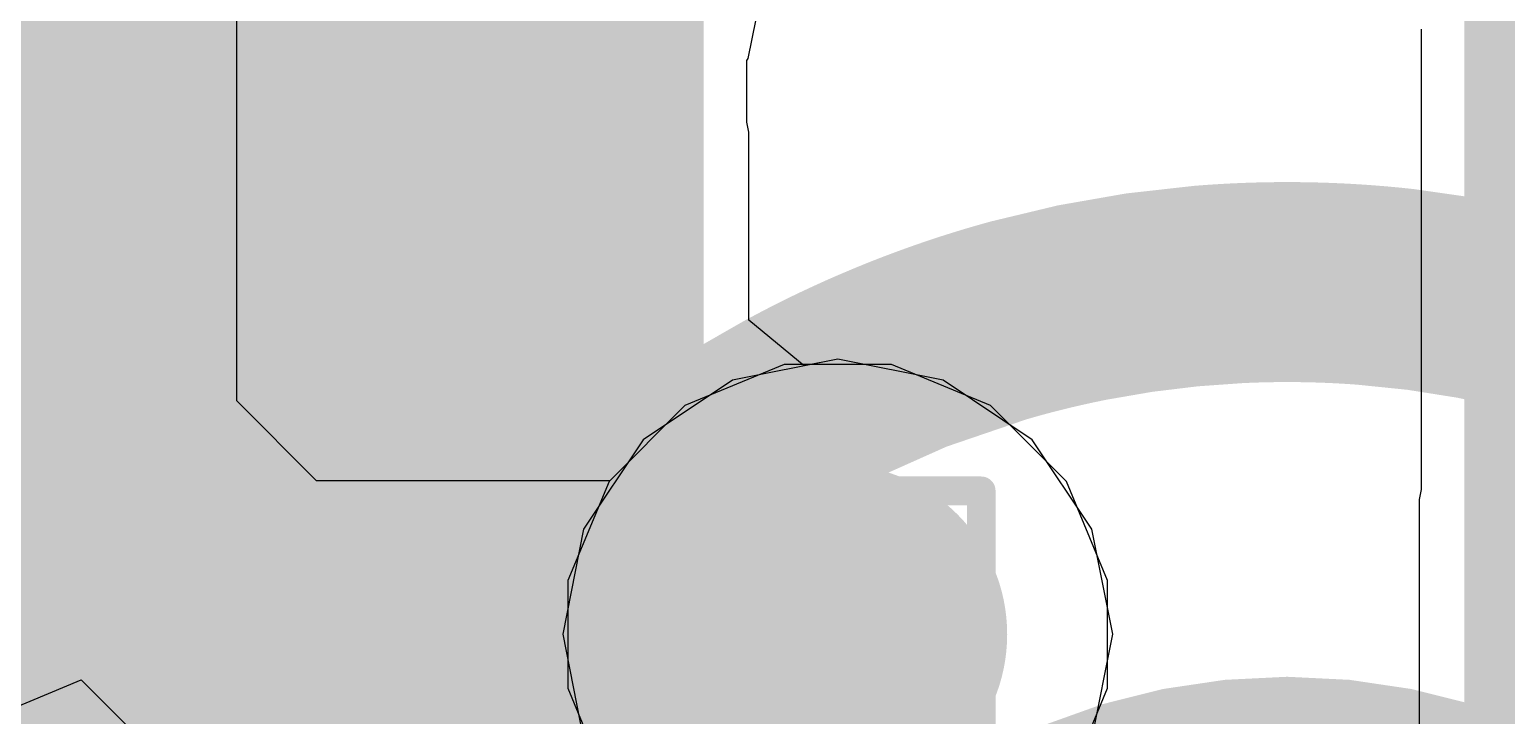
# Model space of a CAD drawing. Header units: inches. Extents: x -13 to 254, y -7 to 63.
# Drawn here: x 2.273 to 4.888, y 10.059 to 11.273 of the extents above; entities that cross this region are included whole.
import ezdxf

# ---------------------------------------------------------------- set-up
doc = ezdxf.new("R2010")
doc.units = ezdxf.units.IN
for name, color, linetype in [('Bottom Layer', 5, 'Continuous'), ('Bottom Paste', 16, 'Continuous'), ('Bottom Solder', 6, 'Continuous'), ('Dimensions', 6, 'Continuous'), ('Drill Drawing', 1, 'Continuous'), ('GND', 16, 'Continuous'), ('POWER', 76, 'Continuous'), ('Top Layer', 1, 'Continuous'), ('Top Overlay', 2, 'Continuous'), ('Via Holes', 16, 'Continuous')]:
    doc.layers.add(name, color=color, linetype=linetype)

# ---------------------------------------------------------------- blocks, each defined once
blk = doc.blocks.new('TC_0522C_1_7_260G__46')
at = {"layer": 'Top Overlay'}
blk.add_lwpolyline([(1.8796, -2.20979746, 0.127, 0.127, 0), (1.4224, -2.66699746, 0.127, 0.127, 0)], format="xyseb", dxfattribs=at)
blk.add_lwpolyline([(1.84785, -2.20979746, 0.0635, 0.0635, 1), (1.91135, -2.20979746, 0.0635, 0.0635, 1)], format="xyseb", close=True, dxfattribs=at)
blk = doc.blocks.new('TSOT_23_8_B_51')
at = {"layer": 'Bottom Layer'}
for points in [[(1.82500016, 0.09999853000000007), (0.77499972, 0.09999852999999992), (0.77499972, 0.5499976299999999), (1.82500016, 0.5499976300000001)], [(1.82500016, -0.5500001699999999), (0.77499972, -0.5500001700000001), (0.77499972, -0.1000010700000001), (1.82500016, -0.1000010699999999)]]:
    blk.add_hatch(color=5, dxfattribs=at).paths.add_polyline_path(points)
at = {"layer": 'Bottom Paste'}
for points in [[(1.82500016, 0.09999853000000007), (0.77499972, 0.09999852999999992), (0.77499972, 0.5499976299999999), (1.82500016, 0.5499976300000001)], [(1.82500016, -0.5500001699999999), (0.77499972, -0.5500001700000001), (0.77499972, -0.1000010700000001), (1.82500016, -0.1000010699999999)]]:
    blk.add_hatch(color=16, dxfattribs=at).paths.add_polyline_path(points)
at = {"layer": 'Bottom Solder'}
for points in [[(-0.6733997199999999, -0.001601469999999926), (-1.92660016, -0.001601470000000074), (-1.92660016, 0.6515976299999999), (-0.6733997199999999, 0.65159763)], [(1.92660016, -0.001601469999999926), (0.6733997199999999, -0.001601470000000074), (0.6733997199999999, 0.6515976299999999), (1.92660016, 0.65159763)], [(-0.6733997199999999, -0.6516001699999999), (-1.92660016, -0.65160017), (-1.92660016, 0.001598929999999926), (-0.6733997199999999, 0.001598930000000074)], [(1.92660016, -0.6516001699999999), (0.6733997199999999, -0.65160017), (0.6733997199999999, 0.001598929999999926), (1.92660016, 0.001598930000000074)], [(-0.6733997199999999, -1.30160141), (-1.92660016, -1.30160141), (-1.92660016, -0.64840231), (-0.6733997199999999, -0.6484023099999998)], [(1.92660016, -1.30160141), (0.6733997199999999, -1.30160141), (0.6733997199999999, -0.64840231), (1.92660016, -0.6484023099999998)]]:
    blk.add_hatch(color=6, dxfattribs=at).paths.add_polyline_path(points)

msp = doc.modelspace()

# ---------------------------------------------------------------- hatches: boundary and pattern name
at = {"layer": 'Bottom Layer'}
for points in [[(1.21206768, 10.6409998), (3.36520028, 10.6409998), (3.36520028, 11.09100144), (1.21206768, 11.09100144)], [(1.21206768, 9.991001099999998), (3.5079686, 9.991001099999998), (3.5079686, 10.44100274), (1.21206768, 10.44100274)]]:
    msp.add_hatch(color=5, dxfattribs=at).paths.add_polyline_path(points)
h = msp.add_hatch(color=5, dxfattribs=at)
edge = h.paths.add_edge_path()
edge.add_arc((3.70413788, 10.2021259), 0.2999994, 0, 360)
at = {"layer": 'GND'}
h = msp.add_hatch(color=16, dxfattribs=at)
edge = h.paths.add_edge_path()
edge.add_arc((3.70413788, 10.2021259), 0.2999994, 0, 360)
at = {"layer": 'POWER'}
h = msp.add_hatch(color=76, dxfattribs=at)
edge = h.paths.add_edge_path()
edge.add_arc((3.70413788, 10.2021259), 0.2999994, 0, 360)
at = {"layer": 'Top Layer'}
h = msp.add_hatch(color=1, dxfattribs=at)
edge = h.paths.add_edge_path()
edge.add_arc((3.70413788, 10.2021259), 0.2999994, 0, 360)
at = {"layer": 'Via Holes'}
h = msp.add_hatch(color=7, dxfattribs=at)
edge = h.paths.add_edge_path()
edge.add_arc((3.70413788, 10.2021259), 0.1499997, 0, 360)

# ---------------------------------------------------------------- linework, layer by layer
at = {"layer": 'Bottom Layer'}
for p, q in [((3.54568252, 11.22162856), (3.559482339999999, 11.29100104)), ((4.73739972, 11.27349536), (4.73739972, 10.45850842)), ((3.54300028, 11.21761536), (3.54568252, 11.22162856)), ((3.54300028, 11.10850712), (3.54300028, 11.21761536)), ((3.54648262, 11.09100144), (3.54300028, 11.10850712)), ((3.54648262, 10.75802268), (3.54648262, 11.09100144)), ((3.644656159999999, 10.67745388), (3.54648262, 10.75802268)), ((3.70413788, 10.6892852), (3.644656159999999, 10.67745388)), ((3.89056626, 10.6522012), (3.70413788, 10.6892852)), ((4.04861268, 10.5466007), (3.89056626, 10.6522012)), ((4.154213179999999, 10.38855428), (4.04861268, 10.5466007)), ((4.73739972, 10.45850842), (4.73391738, 10.44100274)), ((4.73391738, 10.44100274), (4.73391738, 9.991001099999998)), ((4.19129718, 10.2021259), (4.154213179999999, 10.38855428)), ((4.154213179999999, 10.01569752), (4.19129718, 10.2021259))]:
    msp.add_line(p, q, dxfattribs=at)
at = {"layer": 'Dimensions'}
for points in [[(2.04999844, 10.40857964, 0.254, 0.254, 0), (3.09141876, 11.44999996, 0.254, 0.254, 0)], [(2.09999834, 10.38787102, 0.254, 0.254, 0), (3.11212992, 11.40000006, 0.254, 0.254, 0)], [(3.19999868, 11.10000066, 0.254, 0.254, 0), (3.19999868, 11.40000006, 0.254, 0.254, 0)], [(1.94999864, 11.10000066, 0.254, 0.254, 0), (2.74141946, 11.10000066, 0.254, 0.254, 0)], [(2.40000028, 10.60000166, 0.254, 0.254, 0), (2.89999928, 11.10000066, 0.254, 0.254, 0)], [(2.89999928, 11.10000066, 0.254, 0.254, 0), (3.19999868, 11.10000066, 0.254, 0.254, 0)], [(4.00859752, 10.81038732, 0.254, 0.254, -0.04655982643987391), (4.346524199999999, 10.8695109, 0.254, 0.254, 0)], [(4.346524199999999, 10.8695109, 0.254, 0.254, -0.006764474387067879), (4.397415639999999, 10.87292466, 0.254, 0.254, 0)], [(4.397415639999999, 10.8729272, 0.254, 0.254, -0.005970431829915432), (4.442876559999999, 10.87481442, 0.254, 0.254, 0)], [(4.442876559999999, 10.87481442, 0.254, 0.254, -0.005186159092730853), (4.482828219999999, 10.87557896, 0.254, 0.254, 0)], [(4.482828219999999, 10.8755815, 0.254, 0.254, 0), (4.49999862, 10.8756577, 0.254, 0.254, 0)], [(4.49999862, 10.8256578, 0.254, 0.254, 0), (4.49999862, 10.8756577, 0.254, 0.254, 0)], [(4.49999862, 10.87565516, 0.254, 0.254, -0.005919131516809911), (4.54565766, 10.87511668, 0.254, 0.254, 0)], [(4.54565766, 10.87511668, 0.254, 0.254, -0.005964967505764538), (4.59111604, 10.8734987, 0.254, 0.254, 0)], [(4.59111604, 10.8734987, 0.254, 0.254, -0.006757568537898818), (4.642015099999999, 10.8703872, 0.254, 0.254, 0)], [(4.642015099999999, 10.87038974, 0.254, 0.254, -0.009071971370668066), (4.709485119999999, 10.86411848, 0.254, 0.254, 0)], [(4.709485119999999, 10.86412102, 0.254, 0.254, -0.04649026391168175), (5.04545092, 10.79471298, 0.254, 0.254, 0)], [(4.49999862, 7.174346839999999, 0.254, 0.254, -0.9999999999999999), (4.49999862, 10.8256578, 0.254, 0.254, 0)], [(3.94356082, 10.79137288, 0.254, 0.254, -0.009085292812609573), (4.00859752, 10.81038732, 0.254, 0.254, 0)], [(4.49999862, 10.7756579, 0.254, 0.254, 0), (4.49999862, 10.8256578, 0.254, 0.254, 0)], [(4.49999862, 10.8256578, 0.254, 0.254, -0.9999999999999999), (4.49999862, 7.174346839999999, 0.254, 0.254, 0)], [(3.895089999999999, 10.7755182, 0.254, 0.254, -0.006767347338275768), (3.94355828, 10.79137288, 0.254, 0.254, 0)], [(3.8149022, 10.74606436, 0.254, 0.254, -0.005189178097863506), (3.85223004, 10.76028074, 0.254, 0.254, 0)], [(3.85223004, 10.76028074, 0.254, 0.254, -0.005973471920888639), (3.895089999999999, 10.7755182, 0.254, 0.254, 0)], [(4.156202, 10.74214006, 0.254, 0.254, -0.03733031429911782), (4.41637928, 10.77372242, 0.254, 0.254, 0)], [(4.41637928, 10.77372496, 0.254, 0.254, -0.0061585918161188), (4.46048892, 10.77522864, 0.254, 0.254, 0)], [(4.46048638, 10.77522864, 0.254, 0.254, -0.004472244566945118), (4.492881539999999, 10.7756452, 0.254, 0.254, 0)], [(4.492881539999999, 10.77564266, 0.254, 0.254, 0), (4.49999862, 10.7756579, 0.254, 0.254, 0)], [(4.49999862, 10.7756579, 0.254, 0.254, -0.004945146306876818), (4.5358812, 10.77530484, 0.254, 0.254, 0)], [(4.5358812, 10.7753023, 0.254, 0.254, -0.005620357007558278), (4.57619608, 10.77405262, 0.254, 0.254, 0)], [(4.57619608, 10.77405262, 0.254, 0.254, -0.00795104455283453), (4.63255868, 10.77077094, 0.254, 0.254, 0)], [(4.632556139999999, 10.77077348, 0.254, 0.254, -0.04138337073966245), (4.91954566, 10.72541162, 0.254, 0.254, 0)], [(3.75871486, 10.72295036, 0.254, 0.254, 0), (3.78187204, 10.7327192, 0.254, 0.254, 0)], [(3.78187204, 10.7327192, 0.254, 0.254, 0), (3.787561639999999, 10.73507124, 0.254, 0.254, 0)], [(3.787561639999999, 10.73507124, 0.254, 0.254, 0), (3.79318774, 10.73737502, 0.254, 0.254, 0)], [(3.79318774, 10.73737502, 0.254, 0.254, 0), (3.798742719999999, 10.739628, 0.254, 0.254, 0)], [(3.798742719999999, 10.739628, 0.254, 0.254, 0), (3.8042088, 10.7418251, 0.254, 0.254, 0)], [(3.8042088, 10.7418251, 0.254, 0.254, 0), (3.809580899999999, 10.74396378, 0.254, 0.254, 0)], [(3.809580899999999, 10.74396378, 0.254, 0.254, 0), (3.81489966, 10.74606182, 0.254, 0.254, 0)], [(4.04186136, 10.71554626, 0.254, 0.254, -0.006782711978862424), (4.08896312, 10.72746648, 0.254, 0.254, 0)], [(4.08896312, 10.72746394, 0.254, 0.254, -0.009708849412929231), (4.156202, 10.74214006, 0.254, 0.254, 0)], [(3.5627691, 10.50819336, 0.254, 0.254, -0.06820306394631001), (4.002816479999999, 10.70463188, 0.254, 0.254, 0)], [(3.6960937, 10.69475636, 0.254, 0.254, 0), (3.72405656, 10.70769258, 0.254, 0.254, 0)], [(3.72405656, 10.70769258, 0.254, 0.254, 0), (3.72974108, 10.7102529, 0.254, 0.254, 0)], [(3.72974108, 10.7102529, 0.254, 0.254, 0), (3.7354764, 10.71281068, 0.254, 0.254, 0)], [(3.7354764, 10.71281068, 0.254, 0.254, 0), (3.741252359999999, 10.71536592, 0.254, 0.254, 0)], [(3.741252359999999, 10.71536592, 0.254, 0.254, 0), (3.7470588, 10.71790846, 0.254, 0.254, 0)], [(3.7470588, 10.71790846, 0.254, 0.254, 0), (3.75288302, 10.72044084, 0.254, 0.254, 0)], [(3.75288302, 10.72044084, 0.254, 0.254, 0), (3.75871486, 10.72295036, 0.254, 0.254, 0)], [(4.002816479999999, 10.70462934, 0.254, 0.254, -0.005603698608993755), (4.0418639, 10.71554626, 0.254, 0.254, 0)], [(4.91954566, 10.72541416, 0.254, 0.254, -0.006796890249180593), (4.96677188, 10.71321454, 0.254, 0.254, 0)], [(4.96677188, 10.71321454, 0.254, 0.254, 0), (4.9971833, 10.70463188, 0.254, 0.254, 0)], [(4.9971833, 10.70463188, 0.254, 0.254, -0.0902708687378922), (5.565394, 10.42052526, 0.254, 0.254, 0)], [(3.65195104, 10.6731943, 0.254, 0.254, -0.006510276867035417), (3.6960937, 10.69475636, 0.254, 0.254, 0)], [(3.597783, 10.64472852, 0.254, 0.254, -0.008195232430908061), (3.65195358, 10.67319176, 0.254, 0.254, 0)], [(3.4120328, 10.52836858, 0.254, 0.254, -0.02980162167334047), (3.597783, 10.64473106, 0.254, 0.254, 0)], [(1.94999864, 10.60000166, 0.254, 0.254, 0), (2.24142046, 10.60000166, 0.254, 0.254, 0)], [(2.40000028, 10.30000226, 0.254, 0.254, 0), (2.40000028, 10.60000166, 0.254, 0.254, 0)], [(3.32936088, 10.46585664, 0.254, 0.254, -0.01403472944456146), (3.41203534, 10.52836604, 0.254, 0.254, 0)], [(3.43460324, 10.42052526, 0.254, 0.254, -0.02183236184637699), (3.5627691, 10.50819336, 0.254, 0.254, 0)], [(3.2822388, 10.42682192, 0.254, 0.254, -0.00819593829096714), (3.32936088, 10.46585918, 0.254, 0.254, 0)], [(3.24534784, 10.39438612, 0.254, 0.254, -0.006510992796722916), (3.2822388, 10.42682192, 0.254, 0.254, 0)], [(3.41644986, 10.40672036, 0.254, 0.254, 0), (3.43460578, 10.42052526, 0.254, 0.254, 0)], [(3.213651179999999, 10.36512278, 0.254, 0.254, -0.00565666967148726), (3.2453453, 10.39438612, 0.254, 0.254, 0)], [(3.38933282, 10.38537928, 0.254, 0.254, -0.004975569639750354), (3.41644986, 10.40672036, 0.254, 0.254, 0)], [(3.15197998, 10.3041958, 0.254, 0.254, -0.01117700047584817), (3.213653719999999, 10.36512024, 0.254, 0.254, 0)], [(3.3579054, 10.3595297, 0.254, 0.254, -0.005806380584478714), (3.38933282, 10.38537928, 0.254, 0.254, 0)], [(3.317895319999999, 10.32480028, 0.254, 0.254, -0.007482622135642392), (3.3579054, 10.35953224, 0.254, 0.254, 0)], [(3.12368946, 10.12148598, 0.254, 0.254, -0.03913888874331477), (3.31789786, 10.32479774, 0.254, 0.254, 0)], [(2.09999834, 10.30000226, 0.254, 0.254, 0), (2.40000028, 10.30000226, 0.254, 0.254, 0)], [(3.12224928, 10.27279124, 0.254, 0.254, -0.00561330057413452), (3.15197744, 10.3041958, 0.254, 0.254, 0)], [(3.08927246, 10.2362254, 0.254, 0.254, -0.006462547606187688), (3.12225182, 10.27279378, 0.254, 0.254, 0)], [(3.04954686, 10.1895021, 0.254, 0.254, -0.00813929296984378), (3.08927246, 10.23622286, 0.254, 0.254, 0)], [(2.85511494, 9.90193346, 0.254, 0.254, -0.04710975130365379), (3.04954686, 10.1895021, 0.254, 0.254, 0)], [(3.04301144, 10.01467644, 0.254, 0.254, -0.01871900268722525), (3.12368946, 10.12148344, 0.254, 0.254, 0)], [(2.98593764, 9.92757476, 0.254, 0.254, -0.01472009655486775), (3.0430089, 10.01467898, 0.254, 0.254, 0)], [(4.49999862, 8.00000178, 0.254, 0.254, -0.9999999999999999), (4.49999862, 10.00000286, 0.254, 0.254, 0)], [(4.49999862, 10.00000286, 0.254, 0.254, -0.9999999999999999), (4.49999862, 8.00000178, 0.254, 0.254, 0)], [(4.49999862, 9.900000519999999, 0.254, 0.254, 0), (4.49999862, 10.00000032, 0.254, 0.254, 0)]]:
    msp.add_lwpolyline(points, format="xyseb", dxfattribs=at)
for points in [[(2.67791946, 11.10000066, 0.127, 0.127, 1), (2.80491946, 11.10000066, 0.127, 0.127, 1)], [(2.83649928, 11.10000066, 0.127, 0.127, 1), (2.96349928, 11.10000066, 0.127, 0.127, 1)], [(2.83649928, 11.10000066, 0.127, 0.127, 1), (2.96349928, 11.10000066, 0.127, 0.127, 1)], [(3.13649868, 11.10000066, 0.127, 0.127, 1), (3.26349868, 11.10000066, 0.127, 0.127, 1)], [(3.13649868, 11.10000066, 0.127, 0.127, 1), (3.26349868, 11.10000066, 0.127, 0.127, 1)], [(4.2830242, 10.8695109, 0.127, 0.127, 1), (4.4100242, 10.8695109, 0.127, 0.127, 1)], [(4.2830242, 10.8695109, 0.127, 0.127, 1), (4.4100242, 10.8695109, 0.127, 0.127, 1)], [(4.33391564, 10.8729272, 0.127, 0.127, 1), (4.46091564, 10.8729272, 0.127, 0.127, 1)], [(4.33391564, 10.87292466, 0.127, 0.127, 1), (4.46091564, 10.87292466, 0.127, 0.127, 1)], [(4.37937656, 10.87481442, 0.127, 0.127, 1), (4.50637656, 10.87481442, 0.127, 0.127, 1)], [(4.37937656, 10.87481442, 0.127, 0.127, 1), (4.50637656, 10.87481442, 0.127, 0.127, 1)], [(4.41932822, 10.8755815, 0.127, 0.127, 1), (4.546328219999999, 10.8755815, 0.127, 0.127, 1)], [(4.41932822, 10.87557896, 0.127, 0.127, 1), (4.546328219999999, 10.87557896, 0.127, 0.127, 1)], [(4.43649862, 10.8756577, 0.127, 0.127, 1), (4.56349862, 10.8756577, 0.127, 0.127, 1)], [(4.43649862, 10.8756577, 0.127, 0.127, 1), (4.56349862, 10.8756577, 0.127, 0.127, 1)], [(4.43649862, 10.87565516, 0.127, 0.127, 1), (4.56349862, 10.87565516, 0.127, 0.127, 1)], [(4.482157659999999, 10.87511668, 0.127, 0.127, 1), (4.60915766, 10.87511668, 0.127, 0.127, 1)], [(4.482157659999999, 10.87511668, 0.127, 0.127, 1), (4.60915766, 10.87511668, 0.127, 0.127, 1)], [(4.52761604, 10.8734987, 0.127, 0.127, 1), (4.65461604, 10.8734987, 0.127, 0.127, 1)], [(4.52761604, 10.8734987, 0.127, 0.127, 1), (4.65461604, 10.8734987, 0.127, 0.127, 1)], [(4.5785151, 10.87038974, 0.127, 0.127, 1), (4.7055151, 10.87038974, 0.127, 0.127, 1)], [(4.5785151, 10.8703872, 0.127, 0.127, 1), (4.7055151, 10.8703872, 0.127, 0.127, 1)], [(4.64598512, 10.86412102, 0.127, 0.127, 1), (4.77298512, 10.86412102, 0.127, 0.127, 1)], [(4.64598512, 10.86411848, 0.127, 0.127, 1), (4.77298512, 10.86411848, 0.127, 0.127, 1)], [(3.94509752, 10.81038732, 0.127, 0.127, 1), (4.07209752, 10.81038732, 0.127, 0.127, 1)], [(3.94509752, 10.81038732, 0.127, 0.127, 1), (4.07209752, 10.81038732, 0.127, 0.127, 1)], [(4.43649862, 10.8256578, 0.127, 0.127, 1), (4.56349862, 10.8256578, 0.127, 0.127, 1)], [(4.43649862, 10.8256578, 0.127, 0.127, 1), (4.56349862, 10.8256578, 0.127, 0.127, 1)], [(4.43649862, 10.8256578, 0.127, 0.127, 1), (4.56349862, 10.8256578, 0.127, 0.127, 1)], [(4.43649862, 10.8256578, 0.127, 0.127, 1), (4.56349862, 10.8256578, 0.127, 0.127, 1)], [(3.88005828, 10.79137288, 0.127, 0.127, 1), (4.00705828, 10.79137288, 0.127, 0.127, 1)], [(3.88006082, 10.79137288, 0.127, 0.127, 1), (4.00706082, 10.79137288, 0.127, 0.127, 1)], [(3.78873004, 10.76028074, 0.127, 0.127, 1), (3.91573004, 10.76028074, 0.127, 0.127, 1)], [(3.78873004, 10.76028074, 0.127, 0.127, 1), (3.91573004, 10.76028074, 0.127, 0.127, 1)], [(3.83159, 10.7755182, 0.127, 0.127, 1), (3.95859, 10.7755182, 0.127, 0.127, 1)], [(3.83159, 10.7755182, 0.127, 0.127, 1), (3.95859, 10.7755182, 0.127, 0.127, 1)], [(4.35287928, 10.77372496, 0.127, 0.127, 1), (4.47987928, 10.77372496, 0.127, 0.127, 1)], [(4.35287928, 10.77372242, 0.127, 0.127, 1), (4.47987928, 10.77372242, 0.127, 0.127, 1)], [(4.39698638, 10.77522864, 0.127, 0.127, 1), (4.52398638, 10.77522864, 0.127, 0.127, 1)], [(4.39698892, 10.77522864, 0.127, 0.127, 1), (4.52398892, 10.77522864, 0.127, 0.127, 1)], [(4.42938154, 10.7756452, 0.127, 0.127, 1), (4.556381539999999, 10.7756452, 0.127, 0.127, 1)], [(4.42938154, 10.77564266, 0.127, 0.127, 1), (4.556381539999999, 10.77564266, 0.127, 0.127, 1)], [(4.43649862, 10.7756579, 0.127, 0.127, 1), (4.56349862, 10.7756579, 0.127, 0.127, 1)], [(4.43649862, 10.7756579, 0.127, 0.127, 1), (4.56349862, 10.7756579, 0.127, 0.127, 1)], [(4.43649862, 10.7756579, 0.127, 0.127, 1), (4.56349862, 10.7756579, 0.127, 0.127, 1)], [(4.4723812, 10.77530484, 0.127, 0.127, 1), (4.5993812, 10.77530484, 0.127, 0.127, 1)], [(4.4723812, 10.7753023, 0.127, 0.127, 1), (4.5993812, 10.7753023, 0.127, 0.127, 1)], [(4.51269608, 10.77405262, 0.127, 0.127, 1), (4.639696079999999, 10.77405262, 0.127, 0.127, 1)], [(4.51269608, 10.77405262, 0.127, 0.127, 1), (4.639696079999999, 10.77405262, 0.127, 0.127, 1)], [(4.56905614, 10.77077348, 0.127, 0.127, 1), (4.69605614, 10.77077348, 0.127, 0.127, 1)], [(4.569058679999999, 10.77077094, 0.127, 0.127, 1), (4.696058679999999, 10.77077094, 0.127, 0.127, 1)], [(3.71837204, 10.7327192, 0.127, 0.127, 1), (3.84537204, 10.7327192, 0.127, 0.127, 1)], [(3.71837204, 10.7327192, 0.127, 0.127, 1), (3.84537204, 10.7327192, 0.127, 0.127, 1)], [(3.72406164, 10.73507124, 0.127, 0.127, 1), (3.85106164, 10.73507124, 0.127, 0.127, 1)], [(3.72406164, 10.73507124, 0.127, 0.127, 1), (3.85106164, 10.73507124, 0.127, 0.127, 1)], [(3.72968774, 10.73737502, 0.127, 0.127, 1), (3.85668774, 10.73737502, 0.127, 0.127, 1)], [(3.72968774, 10.73737502, 0.127, 0.127, 1), (3.85668774, 10.73737502, 0.127, 0.127, 1)], [(3.73524272, 10.739628, 0.127, 0.127, 1), (3.86224272, 10.739628, 0.127, 0.127, 1)], [(3.73524272, 10.739628, 0.127, 0.127, 1), (3.86224272, 10.739628, 0.127, 0.127, 1)], [(3.740708799999999, 10.7418251, 0.127, 0.127, 1), (3.8677088, 10.7418251, 0.127, 0.127, 1)], [(3.740708799999999, 10.7418251, 0.127, 0.127, 1), (3.8677088, 10.7418251, 0.127, 0.127, 1)], [(3.746080899999999, 10.74396378, 0.127, 0.127, 1), (3.8730809, 10.74396378, 0.127, 0.127, 1)], [(3.746080899999999, 10.74396378, 0.127, 0.127, 1), (3.8730809, 10.74396378, 0.127, 0.127, 1)], [(3.75139966, 10.74606182, 0.127, 0.127, 1), (3.878399659999999, 10.74606182, 0.127, 0.127, 1)], [(3.751402199999999, 10.74606436, 0.127, 0.127, 1), (3.8784022, 10.74606436, 0.127, 0.127, 1)], [(4.02546312, 10.72746648, 0.127, 0.127, 1), (4.15246312, 10.72746648, 0.127, 0.127, 1)], [(4.02546312, 10.72746394, 0.127, 0.127, 1), (4.15246312, 10.72746394, 0.127, 0.127, 1)], [(4.092702, 10.74214006, 0.127, 0.127, 1), (4.219702, 10.74214006, 0.127, 0.127, 1)], [(4.092702, 10.74214006, 0.127, 0.127, 1), (4.219702, 10.74214006, 0.127, 0.127, 1)], [(3.66055656, 10.70769258, 0.127, 0.127, 1), (3.78755656, 10.70769258, 0.127, 0.127, 1)], [(3.66055656, 10.70769258, 0.127, 0.127, 1), (3.78755656, 10.70769258, 0.127, 0.127, 1)], [(3.66624108, 10.7102529, 0.127, 0.127, 1), (3.79324108, 10.7102529, 0.127, 0.127, 1)], [(3.66624108, 10.7102529, 0.127, 0.127, 1), (3.79324108, 10.7102529, 0.127, 0.127, 1)], [(3.6719764, 10.71281068, 0.127, 0.127, 1), (3.7989764, 10.71281068, 0.127, 0.127, 1)], [(3.6719764, 10.71281068, 0.127, 0.127, 1), (3.7989764, 10.71281068, 0.127, 0.127, 1)], [(3.677752359999999, 10.71536592, 0.127, 0.127, 1), (3.80475236, 10.71536592, 0.127, 0.127, 1)], [(3.677752359999999, 10.71536592, 0.127, 0.127, 1), (3.80475236, 10.71536592, 0.127, 0.127, 1)], [(3.6835588, 10.71790846, 0.127, 0.127, 1), (3.810558799999999, 10.71790846, 0.127, 0.127, 1)], [(3.6835588, 10.71790846, 0.127, 0.127, 1), (3.810558799999999, 10.71790846, 0.127, 0.127, 1)], [(3.68938302, 10.72044084, 0.127, 0.127, 1), (3.81638302, 10.72044084, 0.127, 0.127, 1)], [(3.68938302, 10.72044084, 0.127, 0.127, 1), (3.81638302, 10.72044084, 0.127, 0.127, 1)], [(3.69521486, 10.72295036, 0.127, 0.127, 1), (3.82221486, 10.72295036, 0.127, 0.127, 1)], [(3.69521486, 10.72295036, 0.127, 0.127, 1), (3.82221486, 10.72295036, 0.127, 0.127, 1)], [(3.93931648, 10.70463188, 0.127, 0.127, 1), (4.066316479999999, 10.70463188, 0.127, 0.127, 1)], [(3.93931648, 10.70462934, 0.127, 0.127, 1), (4.066316479999999, 10.70462934, 0.127, 0.127, 1)], [(3.97836136, 10.71554626, 0.127, 0.127, 1), (4.10536136, 10.71554626, 0.127, 0.127, 1)], [(3.9783639, 10.71554626, 0.127, 0.127, 1), (4.1053639, 10.71554626, 0.127, 0.127, 1)], [(4.856045659999999, 10.72541416, 0.127, 0.127, 1), (4.983045659999999, 10.72541416, 0.127, 0.127, 1)], [(4.856045659999999, 10.72541162, 0.127, 0.127, 1), (4.983045659999999, 10.72541162, 0.127, 0.127, 1)], [(4.903271879999999, 10.71321454, 0.127, 0.127, 1), (5.03027188, 10.71321454, 0.127, 0.127, 1)], [(4.903271879999999, 10.71321454, 0.127, 0.127, 1), (5.03027188, 10.71321454, 0.127, 0.127, 1)], [(4.9336833, 10.70463188, 0.127, 0.127, 1), (5.0606833, 10.70463188, 0.127, 0.127, 1)], [(4.9336833, 10.70463188, 0.127, 0.127, 1), (5.0606833, 10.70463188, 0.127, 0.127, 1)], [(3.6325937, 10.69475636, 0.127, 0.127, 1), (3.759593699999999, 10.69475636, 0.127, 0.127, 1)], [(3.6325937, 10.69475636, 0.127, 0.127, 1), (3.759593699999999, 10.69475636, 0.127, 0.127, 1)], [(3.58845104, 10.6731943, 0.127, 0.127, 1), (3.71545104, 10.6731943, 0.127, 0.127, 1)], [(3.58845358, 10.67319176, 0.127, 0.127, 1), (3.71545358, 10.67319176, 0.127, 0.127, 1)], [(3.534282999999999, 10.64473106, 0.127, 0.127, 1), (3.661283, 10.64473106, 0.127, 0.127, 1)], [(3.534282999999999, 10.64472852, 0.127, 0.127, 1), (3.661283, 10.64472852, 0.127, 0.127, 1)], [(2.17792046, 10.60000166, 0.127, 0.127, 1), (2.30492046, 10.60000166, 0.127, 0.127, 1)], [(2.33650028, 10.60000166, 0.127, 0.127, 1), (2.46350028, 10.60000166, 0.127, 0.127, 1)], [(2.33650028, 10.60000166, 0.127, 0.127, 1), (2.46350028, 10.60000166, 0.127, 0.127, 1)], [(3.3485328, 10.52836858, 0.127, 0.127, 1), (3.4755328, 10.52836858, 0.127, 0.127, 1)], [(3.34853534, 10.52836604, 0.127, 0.127, 1), (3.47553534, 10.52836604, 0.127, 0.127, 1)], [(3.499269099999999, 10.50819336, 0.127, 0.127, 1), (3.6262691, 10.50819336, 0.127, 0.127, 1)], [(3.499269099999999, 10.50819336, 0.127, 0.127, 1), (3.6262691, 10.50819336, 0.127, 0.127, 1)], [(3.26586088, 10.46585918, 0.127, 0.127, 1), (3.39286088, 10.46585918, 0.127, 0.127, 1)], [(3.26586088, 10.46585664, 0.127, 0.127, 1), (3.39286088, 10.46585664, 0.127, 0.127, 1)], [(3.2187388, 10.42682192, 0.127, 0.127, 1), (3.3457388, 10.42682192, 0.127, 0.127, 1)], [(3.2187388, 10.42682192, 0.127, 0.127, 1), (3.3457388, 10.42682192, 0.127, 0.127, 1)], [(3.37110324, 10.42052526, 0.127, 0.127, 1), (3.49810324, 10.42052526, 0.127, 0.127, 1)], [(3.37110578, 10.42052526, 0.127, 0.127, 1), (3.49810578, 10.42052526, 0.127, 0.127, 1)], [(3.1818453, 10.39438612, 0.127, 0.127, 1), (3.3088453, 10.39438612, 0.127, 0.127, 1)], [(3.18184784, 10.39438612, 0.127, 0.127, 1), (3.30884784, 10.39438612, 0.127, 0.127, 1)], [(3.35294986, 10.40672036, 0.127, 0.127, 1), (3.47994986, 10.40672036, 0.127, 0.127, 1)], [(3.35294986, 10.40672036, 0.127, 0.127, 1), (3.47994986, 10.40672036, 0.127, 0.127, 1)], [(3.15015118, 10.36512278, 0.127, 0.127, 1), (3.27715118, 10.36512278, 0.127, 0.127, 1)], [(3.15015372, 10.36512024, 0.127, 0.127, 1), (3.27715372, 10.36512024, 0.127, 0.127, 1)], [(3.32583282, 10.38537928, 0.127, 0.127, 1), (3.45283282, 10.38537928, 0.127, 0.127, 1)], [(3.32583282, 10.38537928, 0.127, 0.127, 1), (3.45283282, 10.38537928, 0.127, 0.127, 1)], [(3.2944054, 10.35953224, 0.127, 0.127, 1), (3.421405399999999, 10.35953224, 0.127, 0.127, 1)], [(3.2944054, 10.3595297, 0.127, 0.127, 1), (3.421405399999999, 10.3595297, 0.127, 0.127, 1)], [(3.25439532, 10.32480028, 0.127, 0.127, 1), (3.381395319999999, 10.32480028, 0.127, 0.127, 1)], [(3.25439786, 10.32479774, 0.127, 0.127, 1), (3.381397859999999, 10.32479774, 0.127, 0.127, 1)], [(2.33650028, 10.30000226, 0.127, 0.127, 1), (2.46350028, 10.30000226, 0.127, 0.127, 1)], [(2.33650028, 10.30000226, 0.127, 0.127, 1), (2.46350028, 10.30000226, 0.127, 0.127, 1)], [(3.08847744, 10.3041958, 0.127, 0.127, 1), (3.21547744, 10.3041958, 0.127, 0.127, 1)], [(3.08847998, 10.3041958, 0.127, 0.127, 1), (3.21547998, 10.3041958, 0.127, 0.127, 1)], [(3.05874928, 10.27279124, 0.127, 0.127, 1), (3.18574928, 10.27279124, 0.127, 0.127, 1)], [(3.05875182, 10.27279378, 0.127, 0.127, 1), (3.18575182, 10.27279378, 0.127, 0.127, 1)], [(3.02577246, 10.2362254, 0.127, 0.127, 1), (3.15277246, 10.2362254, 0.127, 0.127, 1)], [(3.02577246, 10.23622286, 0.127, 0.127, 1), (3.15277246, 10.23622286, 0.127, 0.127, 1)], [(2.98604686, 10.1895021, 0.127, 0.127, 1), (3.11304686, 10.1895021, 0.127, 0.127, 1)], [(2.98604686, 10.1895021, 0.127, 0.127, 1), (3.11304686, 10.1895021, 0.127, 0.127, 1)], [(3.06018946, 10.12148598, 0.127, 0.127, 1), (3.18718946, 10.12148598, 0.127, 0.127, 1)], [(3.06018946, 10.12148344, 0.127, 0.127, 1), (3.18718946, 10.12148344, 0.127, 0.127, 1)], [(2.9795089, 10.01467898, 0.127, 0.127, 1), (3.1065089, 10.01467898, 0.127, 0.127, 1)], [(2.97951144, 10.01467644, 0.127, 0.127, 1), (3.10651144, 10.01467644, 0.127, 0.127, 1)], [(4.43649862, 10.00000286, 0.127, 0.127, 1), (4.56349862, 10.00000286, 0.127, 0.127, 1)], [(4.43649862, 10.00000286, 0.127, 0.127, 1), (4.56349862, 10.00000286, 0.127, 0.127, 1)], [(4.43649862, 10.00000032, 0.127, 0.127, 1), (4.56349862, 10.00000032, 0.127, 0.127, 1)]]:
    msp.add_lwpolyline(points, format="xyseb", close=True, dxfattribs=at)
at = {"layer": 'Drill Drawing'}
for points in [[(3.450137879999999, 10.4561259, 0.0508, 0.0508, 0), (3.95813788, 10.4561259, 0.0508, 0.0508, 0)], [(3.450137879999999, 9.948125899999999, 0.0508, 0.0508, 0), (3.450137879999999, 10.4561259, 0.0508, 0.0508, 0)], [(3.95813788, 9.948125899999999, 0.0508, 0.0508, 0), (3.95813788, 10.4561259, 0.0508, 0.0508, 0)]]:
    msp.add_lwpolyline(points, format="xyseb", dxfattribs=at)
for points in [[(3.43743788, 10.4561259, 0.0254, 0.0254, 1), (3.462837879999999, 10.4561259, 0.0254, 0.0254, 1)], [(3.43743788, 10.4561259, 0.0254, 0.0254, 1), (3.462837879999999, 10.4561259, 0.0254, 0.0254, 1)], [(3.94543788, 10.4561259, 0.0254, 0.0254, 1), (3.97083788, 10.4561259, 0.0254, 0.0254, 1)], [(3.94543788, 10.4561259, 0.0254, 0.0254, 1), (3.97083788, 10.4561259, 0.0254, 0.0254, 1)]]:
    msp.add_lwpolyline(points, format="xyseb", close=True, dxfattribs=at)
at = {"layer": 'GND'}
for p, q in [((2.63971278, 10.6151934), (2.63971278, 14.3727297)), ((3.6090987, 10.6799253), (3.43348564, 10.60718478)), ((3.79917706, 10.6799253), (3.6090987, 10.6799253)), ((3.97479012, 10.60718478), (3.79917706, 10.6799253)), ((2.7808555, 10.47405068), (2.63971278, 10.6151934)), ((3.43348564, 10.60718478), (3.30035154, 10.47405068)), ((4.10919676, 10.47277814), (3.97479012, 10.60718478)), ((3.30035154, 10.47405068), (2.7808555, 10.47405068)), ((4.18193728, 10.29716508), (4.10919676, 10.47277814)), ((4.18193728, 10.10708672), (4.18193728, 10.29716508)), ((2.20006926, 10.05340636), (2.36433614, 10.12144788)), ((2.36433614, 10.12144788), (2.47593866, 10.00984536)), ((4.10919676, 9.93147366), (4.18193728, 10.10708672))]:
    msp.add_line(p, q, dxfattribs=at)
for points in [[(2.367788, 10.5025571, 0.1778, 0.1778, 0), (2.367788, 14.3727297, 0.1778, 0.1778, 0)], [(2.367788, 10.5025571, 0.1778, 0.1778, 0), (2.6682192, 10.2021259, 0.1778, 0.1778, 0)], [(2.6682192, 10.2021259, 0.1778, 0.1778, 0), (3.70413788, 10.2021259, 0.1778, 0.1778, 0)]]:
    msp.add_lwpolyline(points, format="xyseb", dxfattribs=at)
for points in [[(2.323338, 10.5025571, 0.08889999999999999, 0.08889999999999999, 1), (2.412238, 10.5025571, 0.08889999999999999, 0.08889999999999999, 1)], [(2.323338, 10.5025571, 0.08889999999999999, 0.08889999999999999, 1), (2.412238, 10.5025571, 0.08889999999999999, 0.08889999999999999, 1)], [(2.6237692, 10.2021259, 0.08889999999999999, 0.08889999999999999, 1), (2.7126692, 10.2021259, 0.08889999999999999, 0.08889999999999999, 1)], [(2.6237692, 10.2021259, 0.08889999999999999, 0.08889999999999999, 1), (2.7126692, 10.2021259, 0.08889999999999999, 0.08889999999999999, 1)], [(3.659687879999999, 10.2021259, 0.08889999999999999, 0.08889999999999999, 1), (3.74858788, 10.2021259, 0.08889999999999999, 0.08889999999999999, 1)]]:
    msp.add_lwpolyline(points, format="xyseb", close=True, dxfattribs=at)
at = {"layer": 'POWER'}
for p, q in [((3.6090987, 10.6799253), (3.43348564, 10.60718478)), ((3.79917706, 10.6799253), (3.6090987, 10.6799253)), ((3.97479012, 10.60718478), (3.79917706, 10.6799253)), ((3.43348564, 10.60718478), (3.299079, 10.47277814)), ((4.10919676, 10.47277814), (3.97479012, 10.60718478)), ((3.299079, 10.47277814), (3.22633848, 10.29716508)), ((4.18193728, 10.29716508), (4.10919676, 10.47277814)), ((3.22633848, 10.29716508), (3.22633848, 10.10708672)), ((4.18193728, 10.10708672), (4.18193728, 10.29716508)), ((3.22633848, 10.10708672), (3.299079, 9.93147366)), ((4.10919676, 9.93147366), (4.18193728, 10.10708672))]:
    msp.add_line(p, q, dxfattribs=at)
at = {"layer": 'Top Layer'}
for p, q in [((3.70413788, 10.6892852), (3.5177095, 10.6522012)), ((3.89056626, 10.6522012), (3.70413788, 10.6892852)), ((3.5177095, 10.6522012), (3.35966308, 10.5466007)), ((4.04861268, 10.5466007), (3.89056626, 10.6522012)), ((3.35966308, 10.5466007), (3.25406258, 10.38855428)), ((4.154213179999999, 10.38855428), (4.04861268, 10.5466007)), ((3.25406258, 10.38855428), (3.21697858, 10.2021259)), ((4.19129718, 10.2021259), (4.154213179999999, 10.38855428)), ((3.21697858, 10.2021259), (3.25406258, 10.01569752)), ((4.154213179999999, 10.01569752), (4.19129718, 10.2021259))]:
    msp.add_line(p, q, dxfattribs=at)

# ---------------------------------------------------------------- block references
at = {"rotation": 180}
for name, p in [('TSOT_23_8_B_51', (4.1402, 10.541)), ('TC_0522C_1_7_260G__46', (4.48986402, 8.999011719999999))]:
    msp.add_blockref(name, p, dxfattribs=at)

doc.saveas('drawing.dxf')
